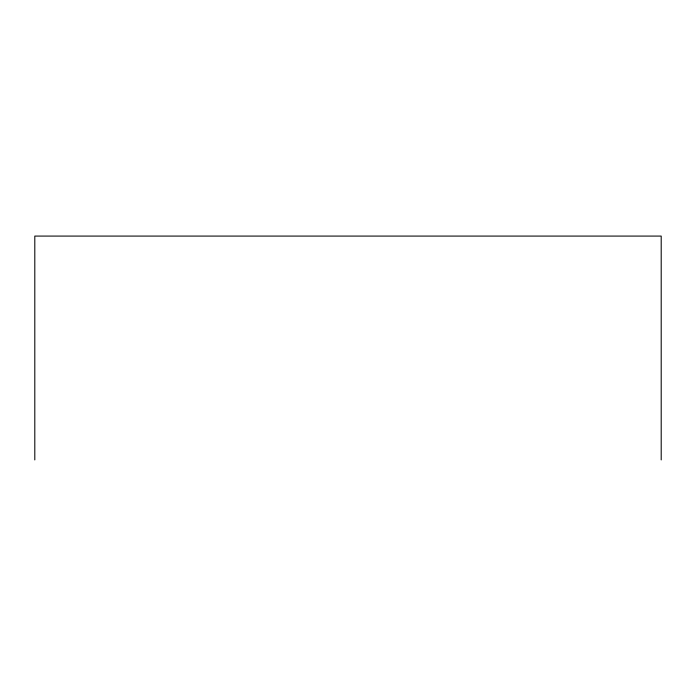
<?xml version="1.0" encoding="UTF-8"?>
<svg xmlns="http://www.w3.org/2000/svg" width="696" height="696" viewBox="0 0 696 696"><rect width="100%" height="100%" fill="white"/><g stroke="black" fill="none" stroke-linecap="round" stroke-linejoin="round"><path stroke-width="1.04" d="M661.2 459.917L661.2 236.083L34.8 236.083L34.8 459.917"/></g></svg>
